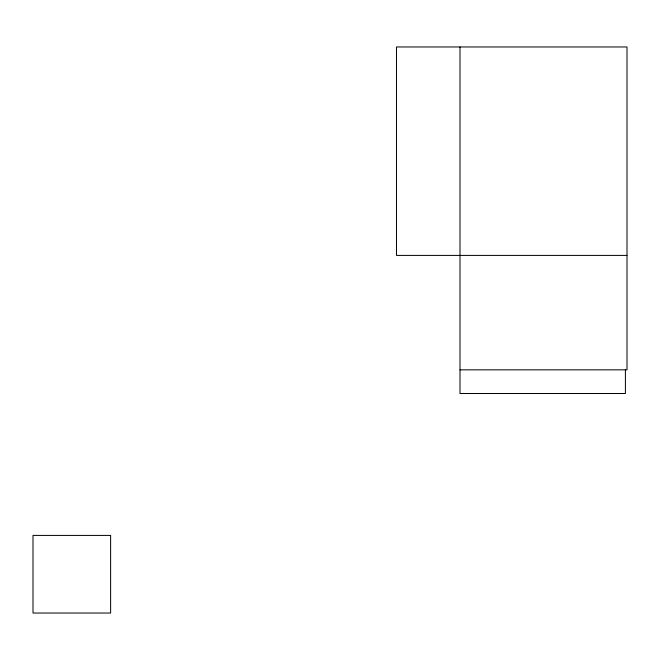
<?xml version="1.0" encoding="UTF-8"?>
<svg xmlns="http://www.w3.org/2000/svg" width="660" height="660" viewBox="0 0 660 660"><rect width="100%" height="100%" fill="white"/><g stroke="black" fill="none" stroke-linecap="round" stroke-linejoin="round"><path stroke-width="0.99" d="M627 255.412L396.478 255.412L396.478 46.967L627 46.967L627 369.847L460.004 369.847M625.408 369.847L625.408 393.508L460.004 393.508L460.004 46.967M110.616 535.417L33 535.417L33 613.033L110.616 613.033L110.616 535.417"/></g></svg>
